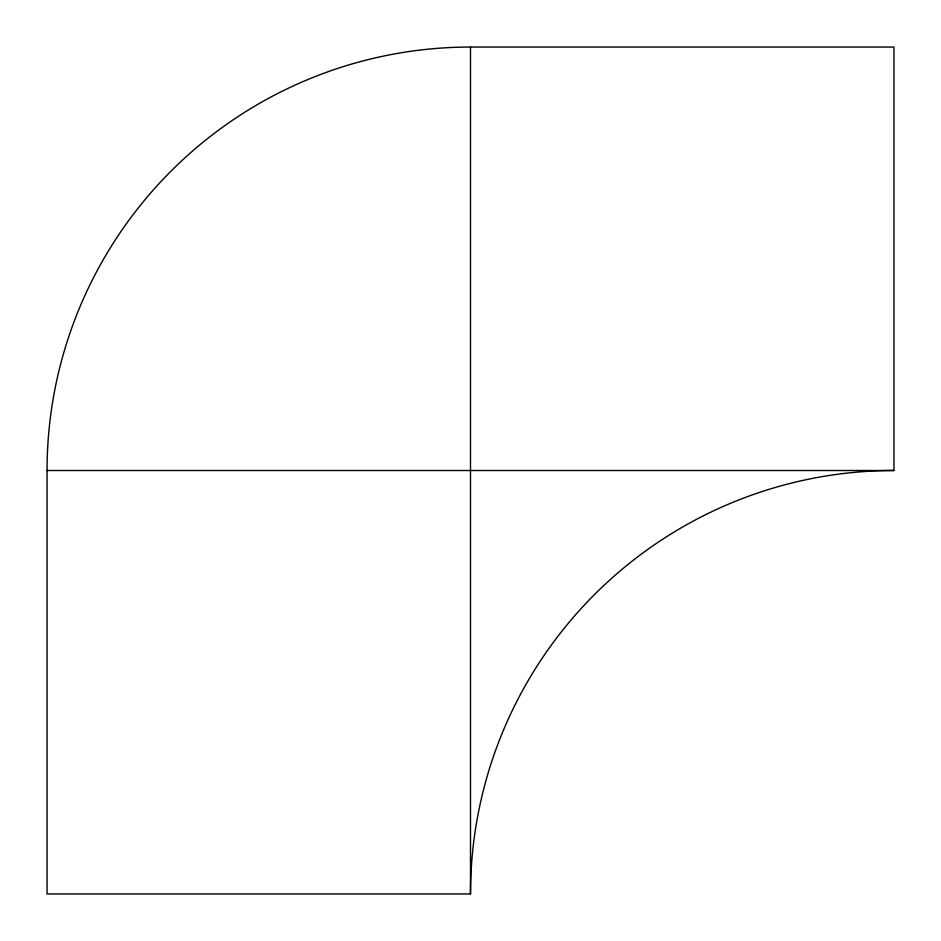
<?xml version="1.0" encoding="UTF-8"?>
<svg xmlns="http://www.w3.org/2000/svg" width="941" height="941" viewBox="0 0 941 941"><rect width="100%" height="100%" fill="white"/><g stroke="black" fill="none" stroke-linecap="round" stroke-linejoin="round"><path stroke-width="1.41" d="M470.5 47.05L893.95 47.05L893.95 470.5A423.45 423.45 0 0 0 470.5 893.95L47.05 893.95L47.05 470.5A423.45 423.45 0 0 1 470.5 47.05L470.5 893.95M47.05 470.5L893.95 470.5"/></g></svg>
